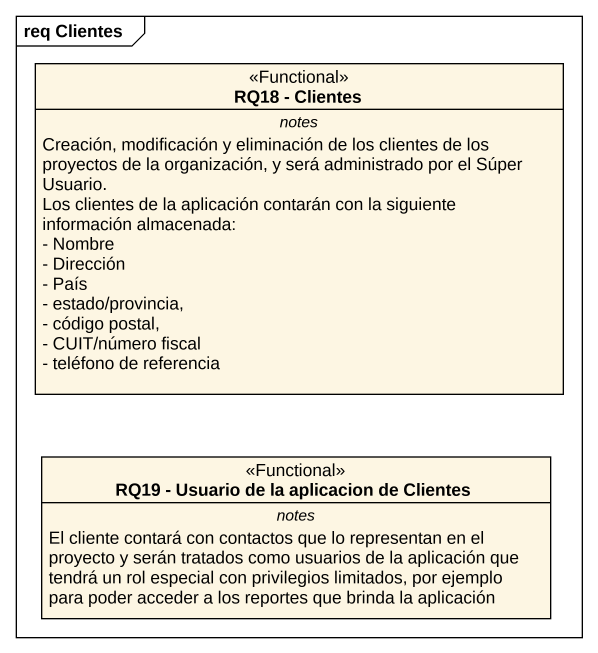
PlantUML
@startuml
mainframe req Clientes
hide circle
hide empty members
skinparam classAttributeIconSize 0
class "RQ18 - Clientes" as RQ18_Clientes <<Functional>> {
  -- notes --
  Creación, modificación y eliminación de los clientes de los proyectos de la organización, y será administrado por el Súper Usuario.
  Los clientes de la aplicación contarán con la siguiente información almacenada:
  - Nombre
  - Dirección
  - País
  - estado/provincia,
  - código postal,
  - CUIT/número fiscal
  - teléfono de referencia
}
class "RQ19 - Usuario de la aplicacion de Clientes" as RQ19_Usuario_de_la <<Functional>> {
  -- notes --
  El cliente contará con contactos que lo representan en el proyecto y serán tratados como usuarios de la aplicación que tendrá un rol especial con privilegios limitados, por ejemplo para poder acceder a los reportes que brinda la aplicación
}
@enduml
